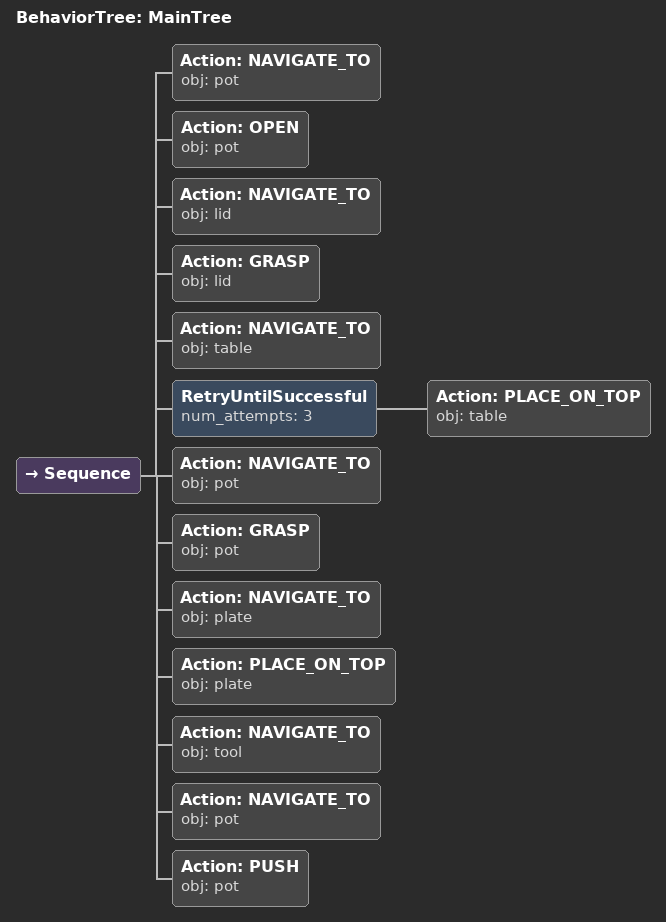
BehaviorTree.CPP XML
<root main_tree_to_execute="MainTree">
  <BehaviorTree ID="MainTree">
    <Sequence>
      <!-- Navigate to pot -->
      <Action ID="NAVIGATE_TO" obj="pot" />
      <!-- Open pot -->
      <Action ID="OPEN" obj="pot" />
      <!-- Navigate to lid -->
      <Action ID="NAVIGATE_TO" obj="lid" />
      <!-- Grasp lid -->
      <Action ID="GRASP" obj="lid" />
      <!-- Navigate to table -->
      <Action ID="NAVIGATE_TO" obj="table" />
      <!-- Retry PLACE_ON_TOP table up to 3 attempts -->
      <RetryUntilSuccessful num_attempts="3">
        <!-- Place on table -->
        <Action ID="PLACE_ON_TOP" obj="table" />
      </RetryUntilSuccessful>

      <!-- Navigate to pot -->
      <Action ID="NAVIGATE_TO" obj="pot" />
      <!-- Grasp pot -->
      <Action ID="GRASP" obj="pot" />
      <!-- Navigate to plate -->
      <Action ID="NAVIGATE_TO" obj="plate" />
      <!-- Place on plate -->
      <Action ID="PLACE_ON_TOP" obj="plate" />
      <!-- Navigate to tool -->
      <Action ID="NAVIGATE_TO" obj="tool" />
      <!-- Navigate to pot -->
      <Action ID="NAVIGATE_TO" obj="pot" />
      <!-- Push pot forward toward front edge of table -->
      <Action ID="PUSH" obj="pot" />
    </Sequence>
  </BehaviorTree>
</root>
